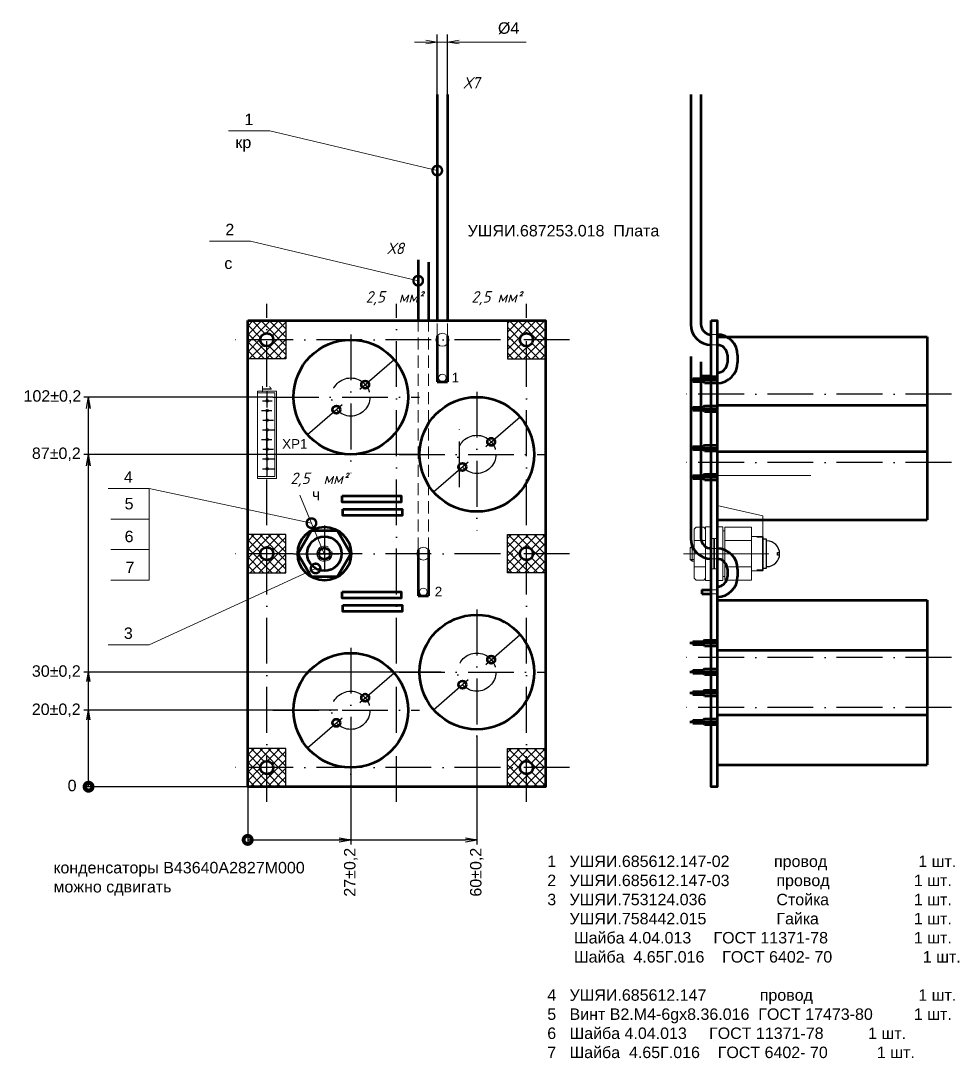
# Model space of a CAD drawing. Header units: millimetres. Extents: x 3219 to 51106, y -14166 to 2695.
# Drawn here: x 6094.6 to 6340.4, y 1671.7 to 1943.3 of the extents above; entities that cross this region are included whole.
import ezdxf

# ---------------------------------------------------------------- set-up
doc = ezdxf.new("R2010")
doc.units = ezdxf.units.MM
for name, pattern in [('ACAD_ISO10W100', [18, 12, -3, 0, -3]), ('SOLID', [0]), ('невидимая2', [4.762499999999999, 3.175, -1.5875])]:
    doc.linetypes.add(name, pattern=pattern)
doc.layers.get('0').update_dxf_attribs({"lineweight": 53})
doc.layers.add('02', color=7, linetype='Continuous')
for name, color, linetype, lineweight in [('1', 1, 'Continuous', 18), ('SLKTOP', 6, 'SOLID', 35), ('TONK', 3, 'Continuous', 20), ('TOP_ASSY', 10, 'Continuous', 35), ('невидим', 1, 'невидимая2', 18), ('Оси', 3, 'ACAD_ISO10W100', 25), ('Размеры', 2, 'Continuous', 18), ('текст', 4, 'Continuous', 20), ('Штриховка', 80, 'Continuous', 20)]:
    doc.layers.add(name, color=color, linetype=linetype, lineweight=lineweight)
doc.styles.add('Arial', font='arial.ttf', dxfattribs={"height": 3})
doc.styles.add('Arialc', font='arial.ttf')
doc.styles.add('ArialCr', font='arial.ttf', dxfattribs={"height": 2.5})
doc.styles.add('гост', font='GOST Common Italic.ttf')
doc.dimstyles.new('Arial', dxfattribs={"dimscale": 0, "dimtxt": 3, "dimasz": 3, "dimexe": 2, "dimexo": 0, "dimgap": 2, "dimtad": 1, "dimtoh": 1, "dimdec": 1, "dimrnd": 0.1, "dimzin": 9, "dimtxsty": 'Arial', "dimblk": 'OPEN', "dimcen": -3, "dimdle": 1.25, "dimclrd": 256, "dimclre": 256, "dimclrt": 256, "dimadec": 1, "dimazin": 2, "dimtfac": 1, "dimtdec": 1, "dimtmove": 0, "dimatfit": 3, "dimldrblk": 'DOTSMALL', "dimfxl": 2, "dimtvp": 1.5, "dimtolj": 1, "dimtzin": 1, "dimlwd": -1, "dimarcsym": 0})
doc.dimstyles.new('Basa', dxfattribs={"dimtxt": 3, "dimasz": 3, "dimexe": 1.25, "dimexo": 0, "dimgap": 0, "dimtad": 0, "dimjust": 4, "dimtoh": 1, "dimdec": 1, "dimtxsty": 'Arial', "dimblk1": 'DOTSMALL', "dimblk2": 'OPEN', "dimsah": 1, "dimcen": 2.5, "dimclrd": 256, "dimclre": 256, "dimclrt": 256, "dimadec": 0, "dimazin": 0, "dimtfac": 1, "dimtdec": 1, "dimtmove": 1, "dimatfit": 3, "dimldrblk": 'OPEN', "dimfxl": 1.25, "dimarcsym": 0})
pattern_1 = [(45, (9089.645757286118, 3867.229114750996), (-1.122532015133644, 1.122532015133644), []), (135, (9089.645757286118, 3867.229114750996), (-1.122532015133644, -1.122532015133644), [])]
pattern_2 = [(45, (9089.645757286118, 3923.229114750994), (-1.122532015133644, 1.122532015133644), []), (135, (9089.645757286118, 3923.229114750994), (-1.122532015133644, -1.122532015133644), [])]

# ---------------------------------------------------------------- blocks, each defined once
blk = doc.blocks.new('A$C94a32814')
for centre, radius in [((0, 0), 15), ((3.764356455604002, 3.272303790896785), 1), ((-3.773547901114057, -3.280295144952106), 1)]:
    blk.add_circle(centre, radius)
at = {"layer": 'Оси'}
for p, q in [((0, 16.38607259094715), (0, -19.90072114486247)), ((-11.32064370334206, -9.840885434857228), (11.32064370334149, 9.840885434857682)), ((-20.37286440934986, 0), (17.96892701182514, 0))]:
    blk.add_line(p, q, dxfattribs=at)
blk.add_circle((1.13686837721616e-13, 0), 5, dxfattribs=at)
blk = doc.blocks.new('A$C66CF5AB5')
blk.add_lwpolyline([(-3.464101615136315, 6), (-6.928203230272629, 0), (-3.464101615136315, -6), (3.464101615136315, -6), (6.928203230276267, 0), (3.464101615136315, 6)], close=True)
for radius in [7, 4.5, 1.499999999999818]:
    blk.add_circle((0, 0), radius)
at = {"layer": '1'}
blk.add_arc((0, 0), 2, 57.61570720692288, 16.37627834716819, dxfattribs=at)
at = {"layer": 'Оси'}
for p, q in [((0, 7.392037400509707), (0, -6.871049951738769)), ((-8.11339055631106, 0), (7.918295874485921, 0))]:
    blk.add_line(p, q, dxfattribs=at)
blk = doc.blocks.new('A$C7cf964cf')
for p, q in [((-22.39999999999964, 5), (-22.39999999999873, 0)), ((-22.39999999999964, 5), (0.4999999999990905, 5)), ((-22.39999999999964, 0), (-22.39999999999964, 5.000000000000909)), ((0.4999999999990905, 5), (-22.39999999999964, 5)), ((-21.89999999999964, 0), (-21.89999999999964, 4.5)), ((-9.094947017729282e-13, 4.5), (-21.89999999999964, 4.5)), ((0, 0), (-9.094947017729282e-13, 4.5)), ((0.5, 5), (0.5, 0)), ((0.5, 0), (0.4999999999990905, 5)), ((-22.39999999999964, 0), (0.5, 0)), ((0.5, 9.094947017729282e-13), (-22.39999999999964, 0))]:
    blk.add_line(p, q)
for centre in [(-19.86000000000058, 2.5), (-17.32000000000062, 2.5), (-14.78000000000065, 2.500000000000909), (-12.24000000000069, 2.500000000000909), (-9.700000000000728, 2.500000000000909), (-7.160000000000764, 2.500000000000909), (-4.6200000000008, 2.500000000000909), (-2.080000000000837, 2.500000000000909)]:
    blk.add_circle(centre, 0.35)
at = {"layer": 'Оси'}
for p, q in [((-19.85999999999967, 1.318943485676755), (-19.85999999999967, 3.859020325995516)), ((-17.32000000000062, 1.025886413465741), (-17.31999999999971, 3.761583515967686)), ((-14.77999999999975, 1.41675361682428), (-14.77999999999975, 4.152450719382614)), ((-12.23999999999978, 1.318943485675845), (-12.23999999999978, 4.445507791591808)), ((-9.700000000000728, 1.025886413466651), (-9.699999999999818, 3.761583515967686)), ((-7.159999999999854, 1.41675361682519), (-7.159999999999854, 4.152450719383523)), ((-4.619999999999891, 1.318943485676755), (-4.619999999999891, 4.445507791592718)), ((-2.079999999999927, 1.318943485676755), (-2.079999999999927, 4.445507791592718)), ((0, 2.500000000000909), (-22.39999999999964, 2.5))]:
    blk.add_line(p, q, dxfattribs=at)
at = {"style": 'Arialc'}
blk.add_text('1', height=2.5, dxfattribs=at).set_placement((-23.9616447606868, 1.177047099401534))
blk = doc.blocks.new('A$Ccc13bcba')
for p, q in [((-15, 0), (-15, 55)), ((-15, 55), (15, 55)), ((15, 0), (15, 55)), ((-15, 0), (15, 0)), ((-4.523547901114057, -3.300000000000182), (-4.523547901114171, 0)), ((-3.773547901114171, -7.113622990074873), (-3.773547901114171, 0)), ((-3.023547901114057, -3.299999999999727), (-3.023547901114057, 0)), ((3.014354899877276, -3.300000000000182), (3.014354899877162, 0)), ((4.514354899877162, -3.300000000000182), (4.514354899877162, 0)), ((3.764354899877048, -7.113622990075328), (3.764354899877048, -4.547473508864641e-13)), ((-4.523547901114171, -3.300000000000182), (-4.173547901114148, -3.664160587824426)), ((-4.173547901114034, -6.300000000000182), (-4.17354790111392, -3.664160587824881)), ((-3.023547901114171, -3.300000000000182), (-3.373547901114193, -3.664160587824426)), ((-3.37354790111408, -6.300000000000182), (-3.37354790111408, -3.664160587823972)), ((3.014354899877162, -3.300000000000182), (3.364354899877185, -3.664160587824426)), ((3.364354899877071, -6.299999999999727), (3.364354899877185, -3.664160587824426)), ((4.514354899877162, -3.300000000000182), (4.164354899877139, -3.664160587824426)), ((4.164354899877026, -6.299999999999727), (4.164354899877026, -3.664160587823517)), ((-4.17354790111392, -6.299999999999727), (-3.37354790111408, -6.300000000000182)), ((3.364354899877185, -6.299999999999272), (4.164354899877026, -6.299999999999727))]:
    blk.add_line(p, q)
at = {"layer": 'Оси'}
blk.add_line((0, 61.39365778584033), (0, -9.013120958115906), dxfattribs=at)
blk = doc.blocks.new('A$Cbe3a830f')
for p, q in [((-4.5, 12), (4.5, 12)), ((-4.5, 12), (-4.5, 9)), ((4.5, 12), (4.5, 9)), ((-6.928203230272629, 2.000000000000909), (-6.928203230272629, 9)), ((-6.928203230272629, 9), (6.928203230276267, 9)), ((-3.464101615136315, 2.000000000000909), (-3.464101615136315, 9)), ((3.464101615136315, 2), (3.464101615136315, 9)), ((6.928203230276267, 2), (6.928203230276267, 8.99999999999909)), ((-7, 1.500000000000909), (7, 1.5)), ((-7, 0), (-7, 1.500000000000909)), ((-7, 0), (-4, 0)), ((-6.928203230272629, 2.000000000000909), (6.928203230276267, 2)), ((-6, 2), (-6, 1.5)), ((-6, 1.5), (6, 1.5)), ((-4, -0.6999999999989086), (-4, 0)), ((-4, 0), (4, 0)), ((4, 0), (7, 0)), ((4, -0.6999999999989086), (4, 0)), ((6, 2), (6, 1.5)), ((7, 0), (7, 1.500000000000909)), ((-7, -1.499999999999091), (-4, -1.499999999999091)), ((-7, -1.5), (-7, -3)), ((-4, -0.6999999999998181), (4, -0.6999999999998181)), ((-4, -0.7999999999992724), (4, -0.7999999999992724)), ((-4, -0.8000000000001819), (-4, -1.5)), ((-4, -1.499999999999091), (4, -1.499999999999091)), ((4, -0.8000000000001819), (4, -1.5)), ((4, -1.5), (7, -1.5)), ((7, -1.5), (7, -3)), ((-7, -3), (7, -3)), ((-6.428203230272629, -3), (-6.928203230272629, -3.5)), ((-6.928203230276267, -5.499999999998181), (-6.928203230272629, -3.5)), ((-6.428203230272629, -3), (6.428203230276267, -3)), ((-3.464101615136315, -6), (-3.464101615136315, -3)), ((3.464101615136315, -6), (3.464101615136315, -3)), ((6.428203230276267, -3), (6.928203230276267, -3.5)), ((6.928203230276267, -5.5), (6.928203230276267, -3.5)), ((-6.428203230272629, -6), (-6.928203230272629, -5.5)), ((-6.428203230272629, -6), (6.428203230276267, -6)), ((-2, -6), (-2, -6.5)), ((-2, -6.5), (-1.5, -7)), ((-2, -6.5), (2, -6.5)), ((-1.5, -7), (1.5, -7)), ((2, -6.5), (1.5, -7)), ((2, -6), (2, -6.5)), ((6.428203230276267, -6), (6.928203230276267, -5.5))]:
    blk.add_line(p, q)
at = {"layer": '1'}
for p, q in [((-1.500000000003638, -6), (-1.5, -7)), ((1.5, -6), (1.5, -7))]:
    blk.add_line(p, q, dxfattribs=at)
at = {"layer": 'TONK'}
for p, q in [((0, 13.58194035105407), (0, -8.818465318065137)), ((0, 3.55675236946081), (0, -2.429230282361459)), ((0, -6.556752369461719), (0, -0.5707697176385409)), ((0, -1.748071146199436), (0, -6.614998217673929))]:
    blk.add_line(p, q, dxfattribs=at)
blk = doc.blocks.new('_DotSmall')
at = {"color": 0, "linetype": 'ByBlock', "const_width": 0.5}
blk.add_lwpolyline([(-0.0625, 0, 1), (0.0625, 0, 1)], format="xyb", close=True, dxfattribs=at)
blk = doc.blocks.new('_Open')
at = {"color": 0, "linetype": 'ByBlock', "lineweight": -2}
for p, q in [((-1, 0.1666666666666667), (0, 0)), ((-1, -0.1666666666666667), (0, 0)), ((0, 0), (-1, 0))]:
    blk.add_line(p, q, dxfattribs=at)
blk = doc.blocks.new('*D429')
at = {"layer": 'Defpoints', "color": 0, "transparency": 16777216}
for p in [(6206.397590088341, 1937.683824932488), (6203.697590088341, 1923.968156223472), (6206.397590088341, 1923.968156223472)]:
    blk.add_point(p, dxfattribs=at)
at = {"layer": 'Размеры', "lineweight": -2, "transparency": 16777216}
for p, q in [((6203.697590088341, 1923.968156223472), (6203.697590088341, 1939.683824932488)), ((6206.397590088341, 1923.968156223472), (6206.397590088341, 1939.683824932488))]:
    blk.add_line(p, q, dxfattribs=at)
at = {"layer": 'Размеры', "transparency": 16777216}
for p, q in [((6200.697590088341, 1937.683824932488), (6197.697590088341, 1937.683824932488)), ((6203.697590088341, 1937.683824932488), (6206.397590088341, 1937.683824932488)), ((6209.397590088341, 1937.683824932488), (6226.9996706457, 1937.683824932488))]:
    blk.add_line(p, q, dxfattribs=at)
at = {"layer": 'Размеры', "transparency": 16777216, "xscale": 3, "yscale": 3, "zscale": 3}
blk.add_blockref('_Open', (6203.697590088341, 1937.683824932488), dxfattribs=at)
at = {"layer": 'Размеры', "transparency": 16777216, "xscale": 3, "yscale": 3, "zscale": 3, "rotation": 180}
blk.add_blockref('_Open', (6206.397590088341, 1937.683824932488), dxfattribs=at)
at = {"layer": 'Размеры', "transparency": 16777216, "insert": (6222.390530127283, 1941.299445669187), "char_height": 3, "attachment_point": 5, "style": 'Arial'}
blk.add_mtext('\\A1;%%C4', dxfattribs=at)
blk = doc.blocks.new('*D430')
at = {"layer": 'Defpoints', "color": 0, "transparency": 16777216}
for p in [(6181.047590088339, 1755.918554354046), (6154.047590088344, 1742.775705249335), (6181.047590088339, 1728.858137861643)]:
    blk.add_point(p, dxfattribs=at)
at = {"layer": 'Размеры', "lineweight": -2, "transparency": 16777216}
for p, q in [((6181.047590088339, 1755.918554354046), (6181.047590088339, 1727.608137861643)), ((6154.047590088344, 1742.775705249335), (6154.047590088344, 1727.608137861643)), ((6154.047590088344, 1728.858137861643), (6178.047590088339, 1728.858137861643))]:
    blk.add_line(p, q, dxfattribs=at)
at = {"layer": 'Размеры', "lineweight": -2, "transparency": 16777216, "xscale": 3, "yscale": 3, "zscale": 3, "rotation": 180}
blk.add_blockref('_DotSmall', (6154.047590088344, 1728.858137861643), dxfattribs=at)
at = {"layer": 'Размеры', "lineweight": -2, "transparency": 16777216, "xscale": 3, "yscale": 3, "zscale": 3}
blk.add_blockref('_Open', (6181.047590088339, 1728.858137861643), dxfattribs=at)
at = {"layer": 'Размеры', "transparency": 16777216, "insert": (6181.047590088339, 1720.386105119487), "char_height": 3, "attachment_point": 5, "rotation": 90, "style": 'Arial'}
blk.add_mtext('27±0,2', dxfattribs=at)
blk = doc.blocks.new('*D431')
at = {"layer": 'Defpoints', "color": 0, "transparency": 16777216}
for p in [(6214.04759008834, 1756.114811824804), (6154.047590088344, 1742.775705249335), (6214.04759008834, 1728.858137861643)]:
    blk.add_point(p, dxfattribs=at)
at = {"layer": 'Размеры', "lineweight": -2, "transparency": 16777216}
for p, q in [((6214.04759008834, 1756.114811824804), (6214.04759008834, 1727.608137861643)), ((6154.047590088344, 1742.775705249335), (6154.047590088344, 1727.608137861643)), ((6154.047590088344, 1728.858137861643), (6211.04759008834, 1728.858137861643))]:
    blk.add_line(p, q, dxfattribs=at)
at = {"layer": 'Размеры', "lineweight": -2, "transparency": 16777216, "xscale": 3, "yscale": 3, "zscale": 3, "rotation": 180}
blk.add_blockref('_DotSmall', (6154.047590088344, 1728.858137861643), dxfattribs=at)
at = {"layer": 'Размеры', "lineweight": -2, "transparency": 16777216, "xscale": 3, "yscale": 3, "zscale": 3}
blk.add_blockref('_Open', (6214.04759008834, 1728.858137861643), dxfattribs=at)
at = {"layer": 'Размеры', "transparency": 16777216, "insert": (6214.04759008834, 1720.40349938961), "char_height": 3, "attachment_point": 5, "rotation": 90, "style": 'Arial'}
blk.add_mtext('60±0,2', dxfattribs=at)
blk = doc.blocks.new('*D432')
at = {"layer": 'Defpoints', "color": 0, "transparency": 16777216}
for p in [(6112.380516939851, 1772.775705249336), (6204.717163742009, 1772.775705249336), (6168.443082330759, 1742.775705249336)]:
    blk.add_point(p, dxfattribs=at)
at = {"layer": 'Размеры', "lineweight": -2, "transparency": 16777216}
for p, q in [((6204.717163742009, 1772.775705249336), (6111.130516939851, 1772.775705249336)), ((6112.380516939851, 1742.775705249336), (6112.380516939851, 1770.275705249336)), ((6168.443082330759, 1742.775705249336), (6111.130516939851, 1742.775705249336))]:
    blk.add_line(p, q, dxfattribs=at)
at = {"layer": 'Размеры', "lineweight": -2, "transparency": 16777216, "xscale": 2.5, "yscale": 2.5, "zscale": 2.5}
for name, p, rotation in [('_Open', (6112.380516939851, 1772.775705249336), 90), ('_DotSmall', (6112.380516939851, 1742.775705249336), 270)]:
    blk.add_blockref(name, p, dxfattribs=dict(at, rotation=rotation))
at = {"layer": 'Размеры', "transparency": 16777216, "insert": (6103.935087199059, 1772.775705249334), "char_height": 3, "attachment_point": 5, "style": 'Arial'}
blk.add_mtext('30±0,2', dxfattribs=at)
blk = doc.blocks.new('*D433')
at = {"layer": 'Defpoints', "color": 0, "transparency": 16777216}
for p in [(6112.380516939847, 1844.775705249336), (6160.674725678993, 1844.775705249336), (6168.443082330759, 1742.775705249336)]:
    blk.add_point(p, dxfattribs=at)
at = {"layer": 'Размеры', "lineweight": -2, "transparency": 16777216}
for p, q in [((6160.674725678993, 1844.775705249336), (6111.130516939847, 1844.775705249336)), ((6112.380516939847, 1742.775705249336), (6112.380516939847, 1841.775705249336)), ((6168.443082330759, 1742.775705249336), (6111.130516939847, 1742.775705249336))]:
    blk.add_line(p, q, dxfattribs=at)
at = {"layer": 'Размеры', "lineweight": -2, "transparency": 16777216, "xscale": 3, "yscale": 3, "zscale": 3}
for name, p, rotation in [('_Open', (6112.380516939847, 1844.775705249336), 90), ('_DotSmall', (6112.380516939847, 1742.775705249336), 270)]:
    blk.add_blockref(name, p, dxfattribs=dict(at, rotation=rotation))
at = {"layer": 'Размеры', "transparency": 16777216, "insert": (6102.909848454171, 1844.775705249334), "char_height": 3, "attachment_point": 5, "style": 'Arial'}
blk.add_mtext('102±0,2', dxfattribs=at)
blk = doc.blocks.new('*D434')
at = {"layer": 'Defpoints', "color": 0, "transparency": 16777216}
for p in [(6112.380516939847, 1829.775705249336), (6199.047590088344, 1829.775705249336), (6168.443082330759, 1742.775705249336)]:
    blk.add_point(p, dxfattribs=at)
at = {"layer": 'Размеры', "lineweight": -2, "transparency": 16777216}
for p, q in [((6199.047590088344, 1829.775705249336), (6111.130516939847, 1829.775705249336)), ((6112.380516939847, 1742.775705249336), (6112.380516939847, 1826.775705249336)), ((6168.443082330759, 1742.775705249336), (6111.130516939847, 1742.775705249336))]:
    blk.add_line(p, q, dxfattribs=at)
at = {"layer": 'Размеры', "lineweight": -2, "transparency": 16777216, "xscale": 3, "yscale": 3, "zscale": 3}
for name, p, rotation in [('_Open', (6112.380516939847, 1829.775705249336), 90), ('_DotSmall', (6112.380516939847, 1742.775705249336), 270)]:
    blk.add_blockref(name, p, dxfattribs=dict(at, rotation=rotation))
at = {"layer": 'Размеры', "transparency": 16777216, "insert": (6103.932017621974, 1829.775705249334), "char_height": 3, "attachment_point": 5, "style": 'Arial'}
blk.add_mtext('87±0,2', dxfattribs=at)
blk = doc.blocks.new('*D435')
at = {"layer": 'Defpoints', "color": 0, "transparency": 16777216}
for p in [(6112.380516939855, 1762.775705249338), (6177.64075957816, 1762.775705249338), (6168.443082330759, 1742.775705249338)]:
    blk.add_point(p, dxfattribs=at)
at = {"layer": 'Размеры', "lineweight": -2, "transparency": 16777216}
for p, q in [((6177.64075957816, 1762.775705249338), (6111.130516939855, 1762.775705249338)), ((6112.380516939855, 1742.775705249338), (6112.380516939855, 1760.275705249338)), ((6168.443082330759, 1742.775705249338), (6111.130516939855, 1742.775705249338))]:
    blk.add_line(p, q, dxfattribs=at)
at = {"layer": 'Размеры', "lineweight": -2, "transparency": 16777216, "xscale": 2.5, "yscale": 2.5, "zscale": 2.5}
for name, p, rotation in [('_Open', (6112.380516939855, 1762.775705249338), 90), ('_DotSmall', (6112.380516939855, 1742.775705249338), 270)]:
    blk.add_blockref(name, p, dxfattribs=dict(at, rotation=rotation))
at = {"layer": 'Размеры', "transparency": 16777216, "insert": (6103.908484197698, 1762.775705249336), "char_height": 3, "attachment_point": 5, "style": 'Arial'}
blk.add_mtext('20±0,2', dxfattribs=at)

msp = doc.modelspace()

# ---------------------------------------------------------------- hatches: boundary and pattern name
at = {"layer": 'Штриховка'}
h = msp.add_hatch(dxfattribs=at)
h.set_pattern_fill('ANSI37', color=256, scale=0.5)
h.set_pattern_definition(pattern_1)
edge = h.paths.add_edge_path()
edge.add_arc((6159.028555731005, 1859.833663836556), 1.758061631781663, 270.6203477906469, 347.9048462514971)
edge.add_arc((6159.028801228853, 1859.735852428958), 1.739954268887028, 351.0541156898918, 449.3812807079505)
edge.add_line((6159.047590088343, 1861.475705249335), (6159.047590088344, 1864.775705249335))
edge.add_line((6159.047590088344, 1864.775705249335), (6164.047590088343, 1864.775705249335))
edge.add_line((6164.047590088343, 1864.775705249335), (6164.047590088344, 1854.775705249335))
edge.add_line((6164.047590088344, 1854.775705249335), (6159.047590088344, 1854.775705249335))
edge.add_line((6159.047590088344, 1854.775705249335), (6159.047590088343, 1858.075705249335))
edge = h.paths.add_edge_path()
edge.add_line((6154.047590088345, 1864.775705249335), (6159.047590088344, 1864.775705249335))
edge.add_line((6159.047590088344, 1864.775705249335), (6159.047590088343, 1861.475705249335))
edge.add_arc((6159.066378947832, 1859.73585242896), 1.739954268883862, 450.6187192920207, 548.945884310211)
edge.add_arc((6159.058243690154, 1859.823410905712), 1.747738126998628, 191.8240632012778, 269.650742756501)
edge.add_line((6159.047590088343, 1858.075705249335), (6159.047590088344, 1854.775705249335))
edge.add_line((6159.047590088344, 1854.775705249335), (6154.047590088345, 1854.775705249335))
edge.add_line((6154.047590088345, 1854.775705249335), (6154.047590088345, 1864.775705249335))
h = msp.add_hatch(dxfattribs=at)
h.set_pattern_fill('ANSI37', color=256, scale=0.5)
h.set_pattern_definition(pattern_1)
edge = h.paths.add_edge_path()
edge.add_arc((6227.066624445677, 1859.833663836556), 1.758061631781663, 192.0951537485029, 269.379652209353, ccw=False)
edge.add_arc((6227.066378947829, 1859.735852428958), 1.739954268887028, 90.6187192920496, 188.9458843101082, ccw=False)
edge.add_line((6227.047590088339, 1861.475705249335), (6227.047590088338, 1864.775705249335))
edge.add_line((6227.047590088338, 1864.775705249335), (6222.047590088339, 1864.775705249335))
edge.add_line((6222.047590088339, 1864.775705249335), (6222.047590088338, 1854.775705249335))
edge.add_line((6222.047590088338, 1854.775705249335), (6227.047590088338, 1854.775705249335))
edge.add_line((6227.047590088338, 1854.775705249335), (6227.047590088339, 1858.075705249335))
edge = h.paths.add_edge_path()
edge.add_line((6232.047590088338, 1864.775705249335), (6227.047590088338, 1864.775705249335))
edge.add_line((6227.047590088338, 1864.775705249335), (6227.047590088339, 1861.475705249335))
edge.add_arc((6227.02880122885, 1859.73585242896), 1.739954268883862, -8.945884310211, 89.38128070797939, ccw=False)
edge.add_arc((6227.036936486528, 1859.823410905712), 1.747738126998628, 270.3492572434991, 348.1759367987222, ccw=False)
edge.add_line((6227.047590088339, 1858.075705249335), (6227.047590088338, 1854.775705249335))
edge.add_line((6227.047590088338, 1854.775705249335), (6232.047590088338, 1854.775705249335))
edge.add_line((6232.047590088338, 1854.775705249335), (6232.047590088338, 1864.775705249335))
h = msp.add_hatch(dxfattribs=at)
h.set_pattern_fill('ANSI37', color=256, scale=0.5)
h.set_pattern_definition(pattern_2)
edge = h.paths.add_edge_path()
edge.add_arc((6159.028555731006, 1803.717746662112), 1.758061631781663, 12.095153748502923, 89.37965220935308, ccw=False)
edge.add_arc((6159.028801228854, 1803.815558069711), 1.739954268887028, -89.38128070795051, 8.945884310108227, ccw=False)
edge.add_line((6159.047590088344, 1802.075705249334), (6159.047590088345, 1798.775705249333))
edge.add_line((6159.047590088345, 1798.775705249333), (6164.047590088344, 1798.775705249333))
edge.add_line((6164.047590088344, 1798.775705249333), (6164.047590088345, 1808.775705249333))
edge.add_line((6164.047590088345, 1808.775705249333), (6159.047590088345, 1808.775705249333))
edge.add_line((6159.047590088345, 1808.775705249333), (6159.047590088344, 1805.475705249333))
edge = h.paths.add_edge_path()
edge.add_line((6154.047590088346, 1798.775705249333), (6159.047590088345, 1798.775705249333))
edge.add_line((6159.047590088345, 1798.775705249333), (6159.047590088344, 1802.075705249334))
edge.add_arc((6159.066378947833, 1803.815558069708), 1.739954268883862, -188.945884310211, -90.61871929202073, ccw=False)
edge.add_arc((6159.058243690155, 1803.727999592957), 1.747738126998628, 90.34925724349898, 168.1759367987222, ccw=False)
edge.add_line((6159.047590088344, 1805.475705249333), (6159.047590088345, 1808.775705249333))
edge.add_line((6159.047590088345, 1808.775705249333), (6154.047590088346, 1808.775705249333))
edge.add_line((6154.047590088346, 1808.775705249333), (6154.047590088346, 1798.775705249333))
h = msp.add_hatch(dxfattribs=at)
h.set_pattern_fill('ANSI37', color=256, scale=0.5)
h.set_pattern_definition(pattern_2)
edge = h.paths.add_edge_path()
edge.add_arc((6227.066624445678, 1803.717746662112), 1.758061631781663, 90.62034779064695, 167.9048462514971)
edge.add_arc((6227.06637894783, 1803.815558069711), 1.739954268887028, 171.0541156898918, 269.3812807079504)
edge.add_line((6227.04759008834, 1802.075705249334), (6227.047590088339, 1798.775705249333))
edge.add_line((6227.047590088339, 1798.775705249333), (6222.04759008834, 1798.775705249333))
edge.add_line((6222.04759008834, 1798.775705249333), (6222.047590088339, 1808.775705249333))
edge.add_line((6222.047590088339, 1808.775705249333), (6227.047590088339, 1808.775705249333))
edge.add_line((6227.047590088339, 1808.775705249333), (6227.04759008834, 1805.475705249333))
edge = h.paths.add_edge_path()
edge.add_line((6232.047590088338, 1798.775705249333), (6227.047590088339, 1798.775705249333))
edge.add_line((6227.047590088339, 1798.775705249333), (6227.04759008834, 1802.075705249334))
edge.add_arc((6227.028801228851, 1803.815558069708), 1.739954268883862, 270.6187192920206, 368.945884310211)
edge.add_arc((6227.036936486529, 1803.727999592957), 1.747738126998628, 11.8240632012778, 89.65074275650093)
edge.add_line((6227.04759008834, 1805.475705249333), (6227.047590088339, 1808.775705249333))
edge.add_line((6227.047590088339, 1808.775705249333), (6232.047590088338, 1808.775705249333))
edge.add_line((6232.047590088338, 1808.775705249333), (6232.047590088338, 1798.775705249333))
h = msp.add_hatch(dxfattribs=at)
h.set_pattern_fill('ANSI37', color=256, scale=0.5)
h.set_pattern_definition(pattern_1)
edge = h.paths.add_edge_path()
edge.add_arc((6159.028555731005, 1747.717746662114), 1.758061631781663, 12.095153748502923, 89.37965220935308, ccw=False)
edge.add_arc((6159.028801228853, 1747.815558069713), 1.739954268887028, -89.38128070795051, 8.945884310108227, ccw=False)
edge.add_line((6159.047590088343, 1746.075705249335), (6159.047590088344, 1742.775705249335))
edge.add_line((6159.047590088344, 1742.775705249335), (6164.047590088343, 1742.775705249335))
edge.add_line((6164.047590088343, 1742.775705249335), (6164.047590088344, 1752.775705249335))
edge.add_line((6164.047590088344, 1752.775705249335), (6159.047590088344, 1752.775705249335))
edge.add_line((6159.047590088344, 1752.775705249335), (6159.047590088343, 1749.475705249335))
edge = h.paths.add_edge_path()
edge.add_line((6154.047590088345, 1742.775705249335), (6159.047590088344, 1742.775705249335))
edge.add_line((6159.047590088344, 1742.775705249335), (6159.047590088343, 1746.075705249335))
edge.add_arc((6159.066378947832, 1747.81555806971), 1.739954268883862, -188.945884310211, -90.61871929202073, ccw=False)
edge.add_arc((6159.058243690154, 1747.727999592958), 1.747738126998628, 90.34925724349898, 168.1759367987222, ccw=False)
edge.add_line((6159.047590088343, 1749.475705249335), (6159.047590088344, 1752.775705249335))
edge.add_line((6159.047590088344, 1752.775705249335), (6154.047590088345, 1752.775705249335))
edge.add_line((6154.047590088345, 1752.775705249335), (6154.047590088345, 1742.775705249335))
h = msp.add_hatch(dxfattribs=at)
h.set_pattern_fill('ANSI37', color=256, scale=0.5)
h.set_pattern_definition(pattern_1)
edge = h.paths.add_edge_path()
edge.add_arc((6227.066624445677, 1747.717746662114), 1.758061631781663, 90.62034779064695, 167.9048462514971)
edge.add_arc((6227.066378947829, 1747.815558069713), 1.739954268887028, 171.0541156898918, 269.3812807079504)
edge.add_line((6227.047590088339, 1746.075705249335), (6227.047590088338, 1742.775705249335))
edge.add_line((6227.047590088338, 1742.775705249335), (6222.047590088339, 1742.775705249335))
edge.add_line((6222.047590088339, 1742.775705249335), (6222.047590088338, 1752.775705249335))
edge.add_line((6222.047590088338, 1752.775705249335), (6227.047590088338, 1752.775705249335))
edge.add_line((6227.047590088338, 1752.775705249335), (6227.047590088339, 1749.475705249335))
edge = h.paths.add_edge_path()
edge.add_line((6232.047590088338, 1742.775705249335), (6227.047590088338, 1742.775705249335))
edge.add_line((6227.047590088338, 1742.775705249335), (6227.047590088339, 1746.075705249335))
edge.add_arc((6227.02880122885, 1747.81555806971), 1.739954268883862, 270.6187192920206, 368.945884310211)
edge.add_arc((6227.036936486528, 1747.727999592958), 1.747738126998628, 11.8240632012778, 89.65074275650093)
edge.add_line((6227.047590088339, 1749.475705249335), (6227.047590088338, 1752.775705249335))
edge.add_line((6227.047590088338, 1752.775705249335), (6232.047590088338, 1752.775705249335))
edge.add_line((6232.047590088338, 1752.775705249335), (6232.047590088338, 1742.775705249335))

# ---------------------------------------------------------------- linework, layer by layer
for p, q in [((6203.697590088341, 1923.968156223472), (6203.697590088341, 1864.775705249335)), ((6206.397590088341, 1923.968156223472), (6206.397590088341, 1864.775705249335)), ((6270.059548701241, 1923.968156223472), (6270.059548701241, 1863.825705249335)), ((6272.75954870124, 1923.968156223472), (6272.75954870124, 1863.825705249335)), ((6198.69759008834, 1880.662843310165), (6198.69759008834, 1864.775705249335)), ((6201.39759008834, 1880.055788128201), (6201.39759008834, 1864.775705249335)), ((6203.697590088341, 1860.808904165324), (6203.697590088341, 1848.775705249335)), ((6206.397590088341, 1860.808904165325), (6206.397590088341, 1848.775705249335)), ((6270.05954870124, 1855.370659320958), (6270.05954870124, 1807.825705249334)), ((6279.65954870124, 1855.725705249335), (6279.65954870124, 1853.825705249335)), ((6282.35954870124, 1855.725705249335), (6282.359548701239, 1853.825705249335)), ((6272.75954870124, 1853.984404025583), (6272.75954870124, 1807.825705249334)), ((6272.95954870124, 1850.325705249335), (6275.45954870124, 1850.325705249335)), ((6272.95954870124, 1850.325705249335), (6272.95954870124, 1849.264640645809)), ((6203.697590088341, 1848.775705249335), (6206.397590088341, 1848.775705249335)), ((6272.95954870124, 1849.264640645809), (6275.45954870124, 1849.264640645809)), ((6198.69759008834, 1804.808904165323), (6198.69759008834, 1792.775705249334)), ((6201.39759008834, 1804.808904165324), (6201.39759008834, 1792.775705249334)), ((6279.659548701239, 1799.725705249334), (6279.659548701239, 1797.825705249334)), ((6282.359548701239, 1799.725705249334), (6282.359548701238, 1797.825705249334)), ((6198.69759008834, 1792.775705249334), (6201.39759008834, 1792.775705249334)), ((6272.959548701239, 1794.325705249334), (6275.459548701239, 1794.325705249334)), ((6272.959548701239, 1794.325705249334), (6272.959548701239, 1793.264640645808)), ((6272.959548701239, 1793.264640645808), (6275.459548701239, 1793.264640645808))]:
    msp.add_line(p, q)
for points in [[(6154.047590088339, 1864.775705249335), (6232.047590088339, 1864.775705249335), (6232.047590088339, 1742.775705249335), (6154.047590088339, 1742.775705249335)], [(6275.45954870124, 1864.775705249333), (6276.95954870124, 1864.775705249333), (6276.95954870124, 1742.775705249333), (6275.45954870124, 1742.775705249333)], [(6178.781456319682, 1818.892066845867), (6194.281456319682, 1818.892066845867), (6194.281456319682, 1817.242066845867), (6178.781456319682, 1817.242066845867)], [(6178.9739520343, 1815.425705249334), (6194.4739520343, 1815.425705249334), (6194.4739520343, 1813.775705249334), (6178.9739520343, 1813.775705249334)], [(6178.781456319682, 1793.775705249334), (6194.281456319682, 1793.775705249334), (6194.281456319682, 1792.125705249335), (6178.781456319682, 1792.125705249335)], [(6178.9739520343, 1790.309343652802), (6194.4739520343, 1790.309343652802), (6194.4739520343, 1788.659343652802), (6178.9739520343, 1788.659343652802)]]:
    msp.add_lwpolyline(points, close=True)
for centre in [(6159.047590088343, 1859.775705249335), (6227.047590088339, 1859.775705249335), (6159.047590088344, 1803.775705249333), (6227.04759008834, 1803.775705249333), (6159.047590088343, 1747.775705249335), (6227.047590088339, 1747.775705249335)]:
    msp.add_circle(centre, 1.7)
for centre, radius, start, end in [((6275.45954870124, 1863.825705249335), 5.4, 180, 270), ((6275.45954870124, 1863.825705249335), 2.7, 180, 270), ((6276.95954870124, 1855.725705249335), 5.4, 0, 90), ((6276.95954870124, 1855.725705249335), 2.7, 0, 90), ((6276.95954870124, 1853.825705249335), 2.7, 270, 0), ((6276.95954870124, 1853.825705249335), 5.4, 270, 0), ((6275.459548701239, 1807.825705249334), 5.4, 180, 270), ((6275.459548701239, 1807.825705249334), 2.7, 180, 270), ((6276.959548701239, 1799.725705249334), 5.4, 0, 90), ((6276.959548701239, 1799.725705249334), 2.7, 0, 90), ((6276.959548701239, 1797.825705249334), 2.7, 270, 0), ((6276.959548701239, 1797.825705249334), 5.4, 270, 0)]:
    msp.add_arc(centre, radius, start, end)
at = {"layer": '02'}
for p, q in [((6292.802103342837, 1803.425799600686), (6292.802103342837, 1804.057010806927)), ((6292.802103342837, 1804.053068279536), (6293.30735337695, 1804.053068279536)), ((6293.297509478393, 1803.425799600686), (6292.802103342837, 1803.425799600686))]:
    msp.add_line(p, q, dxfattribs=at)
msp.add_arc((6289.980181546292, 1803.753375817666), 3.378353008092063, 270, 90, dxfattribs=at)
at = {"layer": 'SLKTOP'}
for p, q in [((6288.986878876458, 1808.161763242428), (6287.401745212681, 1808.161763242428)), ((6288.95954870124, 1799.409514381837), (6288.95954870124, 1808.141896116828)), ((6288.986878876458, 1799.436765001953), (6287.401745212681, 1799.436765001953))]:
    msp.add_line(p, q, dxfattribs=at)
at = {"layer": 'TOP_ASSY', "linetype": 'SOLID', "lineweight": 25, "ltscale": 3}
for p, q in [((6289.939038066889, 1807.609354581858), (6289.010170114333, 1807.609354581858)), ((6289.939038066889, 1799.959325590035), (6289.939038066889, 1807.609354581858)), ((6288.974444619647, 1799.959325590035), (6289.939038066889, 1799.959325590035))]:
    msp.add_line(p, q, dxfattribs=at)
at = {"layer": 'невидим'}
for p, q in [((6198.69759008834, 1804.808904165322), (6198.69759008834, 1864.775705249335)), ((6201.39759008834, 1804.808904165322), (6201.39759008834, 1864.775705249335)), ((6203.697590088341, 1860.808904165323), (6203.697590088341, 1864.775705249335)), ((6206.397590088341, 1860.808904165323), (6206.397590088341, 1864.775705249335))]:
    msp.add_line(p, q, dxfattribs=at)
at = {"layer": 'Оси'}
for p, q in [((6159.047590088343, 1738.809782978433), (6159.047590088345, 1869.202580887411)), ((6193.047590088339, 1738.809782978434), (6193.047590088341, 1869.202580887412)), ((6227.047590088338, 1738.809782978433), (6227.04759008834, 1869.202580887411)), ((6238.334612443933, 1859.775705249335), (6149.620714450261, 1859.775705249337)), ((6209.524422891185, 1821.167668184449), (6209.524422891185, 1837.615176057248)), ((6238.334612443934, 1803.775705249333), (6149.620714450262, 1803.775705249335)), ((6238.334612443933, 1747.775705249335), (6149.620714450261, 1747.775705249337))]:
    msp.add_line(p, q, dxfattribs=at)
for points in [[(6154.047590088344, 1864.775705249335), (6164.047590088343, 1864.775705249335), (6164.047590088343, 1854.775705249335), (6154.047590088344, 1854.775705249335)], [(6232.047590088338, 1864.775705249335), (6222.047590088339, 1864.775705249335), (6222.047590088339, 1854.775705249335), (6232.047590088338, 1854.775705249335)], [(6154.047590088345, 1798.775705249333), (6164.047590088344, 1798.775705249333), (6164.047590088344, 1808.775705249333), (6154.047590088345, 1808.775705249333)], [(6232.047590088339, 1798.775705249333), (6222.04759008834, 1798.775705249333), (6222.04759008834, 1808.775705249333), (6232.047590088339, 1808.775705249333)], [(6154.047590088344, 1742.775705249335), (6164.047590088343, 1742.775705249335), (6164.047590088343, 1752.775705249335), (6154.047590088344, 1752.775705249335)], [(6232.047590088338, 1742.775705249335), (6222.047590088339, 1742.775705249335), (6222.047590088339, 1752.775705249335), (6232.047590088338, 1752.775705249335)]]:
    msp.add_lwpolyline(points, close=True, dxfattribs=at)
at = {"layer": 'Размеры'}
for p, q in [((6275.45954870124, 1861.125705249335), (6276.95954870124, 1861.125705249335)), ((6275.45954870124, 1858.425705249335), (6276.95954870124, 1858.425705249335)), ((6275.45954870124, 1850.325705249335), (6276.95954870124, 1850.325705249335)), ((6275.45954870124, 1849.264640645809), (6276.95954870124, 1849.264640645809)), ((6271.102818348967, 1824.195849418119), (6301.533751065783, 1824.195849418119)), ((6128.223044005766, 1820.835726967468), (6128.223044005766, 1812.835726967468)), ((6118.223044005766, 1812.835726967468), (6128.223044005766, 1812.835726967468)), ((6128.223044005766, 1812.835726967468), (6128.223044005766, 1804.835726967468)), ((6118.223044005766, 1804.835726967468), (6128.223044005766, 1804.835726967468)), ((6128.223044005766, 1804.835726967468), (6128.223044005766, 1796.835726967468)), ((6275.459548701239, 1805.125705249334), (6276.959548701239, 1805.125705249334)), ((6275.459548701239, 1802.425705249334), (6276.959548701239, 1802.425705249334)), ((6118.223044005766, 1796.835726967468), (6128.223044005766, 1796.835726967468)), ((6275.459548701239, 1794.325705249334), (6276.959548701239, 1794.325705249334)), ((6275.459548701239, 1793.264640645808), (6276.959548701239, 1793.264640645808))]:
    msp.add_line(p, q, dxfattribs=at)
for points in [[(6174.047590088345, 1803.775705249335), (6167.711599911758, 1819.122494008794)], [(6288.974444619647, 1799.959325590035), (6288.974444619647, 1813.69609489629), (6276.959548701241, 1816.39346166263)]]:
    msp.add_lwpolyline(points, dxfattribs=at)
for centre, radius in [((6205.047590088341, 1859.775705249335), 1.7), ((6205.047590088341, 1849.775705249335), 1), ((6200.04759008834, 1803.775705249334), 1.7), ((6200.04759008834, 1793.775705249334), 1)]:
    msp.add_circle(centre, radius, dxfattribs=at)

# ---------------------------------------------------------------- block references
for name, p in [('A$C94a32814', (6181.047590088339, 1844.775705249335)), ('A$C94a32814', (6214.04759008834, 1829.775705249335)), ('A$C66CF5AB5', (6174.145137429257, 1803.775705249335)), ('A$C94a32814', (6214.04759008834, 1772.775705249335)), ('A$C94a32814', (6181.047590088339, 1762.775705249335))]:
    msp.add_blockref(name, p)
at = {"rotation": 270}
for p in [(6276.95954870124, 1845.491092744694), (6276.95954870124, 1827.635703448082), (6276.95954870124, 1776.634124850498), (6276.95954870124, 1763.537267558508)]:
    msp.add_blockref('A$Ccc13bcba', p, dxfattribs=at)
at = {"layer": 'Размеры', "rotation": 270}
for name, p in [('A$C7cf964cf', (6156.635363181362, 1823.940907436619)), ('A$Cbe3a830f', (6276.95954870124, 1803.775705249333))]:
    msp.add_blockref(name, p, dxfattribs=at)

# ---------------------------------------------------------------- texts
for s, insert, char_height, width, attachment_point, style in [('1', (6154.36941967938, 1917.452257192514), 3, 10.87432640139014, 5, 'Arial'), ('кр', (6152.915114859068, 1910.995379974769), 3, 10.87432640139014, 5, 'Arial'), ('2', (6149.369419679379, 1888.630601136067), 3, 10.87432640139014, 5, 'Arial'), ('с', (6148.979726316822, 1879.777586839331), 3, 10.87432640139014, 5, 'Arial'), ('1', (6208.452422822618, 1849.895067358268), 2.5, 8.794720041879373, 5, 'Arial'), ('XР1', (6166.381676784433, 1832.514408402663), 2.5, 13.8000903923371, 5, 'ArialCr'), ('4', (6122.785880805071, 1823.852363838502), 3, 10.87432640139014, 5, 'Arial'), ('ч', (6171.957672524622, 1819.274277713785), 3, 10.87432640139014, 5, 'Arial'), ('5', (6122.987908188913, 1816.848478220615), 3, 10.87432640139014, 5, 'Arial'), ('6', (6122.987908188913, 1808.261699778705), 3, 10.87432640139014, 5, 'Arial'), ('7', (6123.223040900387, 1800.18686345935), 3, 10.87432640139014, 5, 'Arial'), ('2', (6204.024383373817, 1793.851132688107), 2.5, 8.794720041879373, 5, 'Arial'), ('3', (6122.785880805071, 1782.933869933107), 3, 10.87432640139014, 5, 'Arial'), ('\\P1   УШЯИ.685612.147-02          провод ^I       ^I 1 шт.\\P2   УШЯИ.685612.147-03       ^Iпровод ^I      ^I1 шт.\\P3   УШЯИ.753124.036          ^IСтойка   ^I    ^I1 шт.\\P     УШЯИ.758442.015^I^IГайка^I^I^I1 шт.\\P      Шайба 4.04.013     ГОСТ 11371-78          ^I1 шт.\\P      Шайба  4.65Г.016    ГОСТ 6402- 70         ^I  1 шт.\\P\\P4   УШЯИ.685612.147            провод        ^I^I 1 шт.\\P5   Винт В2.М4-6gх8.36.016  ГОСТ 17473-80     ^I1 шт.\\P6   Шайба 4.04.013     ГОСТ 11371-78          ^I1 шт.\\P7   Шайба  4.65Г.016    ГОСТ 6402- 70         ^I  1 шт.\\P\\P ', (6232.507329849243, 1729.755462363764), 3, 154.0838325258808, 1, 'Arial')]:
    msp.add_mtext(s, dxfattribs=dict(insert=insert, char_height=char_height, width=width, attachment_point=attachment_point, style=style))
at = {"insert": (6103.184527268815, 1723.092992593936), "char_height": 3, "attachment_point": 1, "style": 'Arial'}
msp.add_mtext('конденсаторы B43640A2827M000\\Pможно сдвигать\\P\\P\\P\\P  ', dxfattribs=at)
at = {"layer": 'TONK', "char_height": 3, "attachment_point": 4, "style": 'гост'}
for s, insert, width in [('2,5  мм²', (6184.948198503007, 1870.65058451253), 19.1432713191025), ('2,5 мм²', (6212.624547699299, 1870.65058451253), 17.86813385610003), ('2,5  мм²', (6165.253808449903, 1823.170745280217), 19.1432713191025)]:
    msp.add_mtext(s, dxfattribs=dict(at, insert=insert, width=width))
at = {"layer": 'Размеры', "style": 'Arialc'}
msp.add_text('УШЯИ.687253.018  Плата ', height=3, dxfattribs=at).set_placement((6211.639530369503, 1886.818193769834))
at = {"layer": 'Размеры', "extrusion": (0, 0, -1), "insert": (6109.225958745023, 1744.590640660896), "char_height": 3, "width": 2.795527068898082, "attachment_point": 1, "text_direction": (-1, 0, 0), "style": 'Arial'}
msp.add_mtext('0', dxfattribs=at)
at = {"layer": 'текст', "char_height": 3, "width": 25.00000000000004, "attachment_point": 5, "style": 'гост'}
for s, insert in [('Х7', (6212.673982175103, 1927.020148167177)), ('Х8', (6192.766399860171, 1883.678532858272))]:
    msp.add_mtext(s, dxfattribs=dict(at, insert=insert))

# ---------------------------------------------------------------- dimensions: what is measured, and where the dimension line sits
at = {"layer": 'Размеры'}
dim = msp.add_linear_dim(base=(6206.397590088341, 1937.683824932488), p1=(6203.697590088341, 1923.968156223472), p2=(6206.397590088341, 1923.968156223472), text='%%C4', dimstyle='Arial', override={"dimscale": 1}, dxfattribs=at)
dim.commit()
dim.dimension.update_dxf_attribs({"geometry": '*D429', "text_midpoint": (6222.390530127283, 1937.683824932488), "dimtype": 160})
for base, p1, p2, override, picture, middle in [((6112.380516939847, 1844.775705249336), (6168.443082330756, 1742.775705249335), (6160.674725678989, 1844.775705249335), {"dimgap": 1, "dimtol": 1, "dimlim": 0, "dimtp": 0.2, "dimtm": 0.2}, '*D433', (6102.909848454171, 1844.775705249334)), ((6112.380516939847, 1829.775705249336), (6168.443082330756, 1742.775705249335), (6199.04759008834, 1829.775705249335), {"dimgap": 1, "dimtol": 1, "dimlim": 0, "dimtp": 0.2, "dimtm": 0.2}, '*D434', (6103.932017621974, 1829.775705249334)), ((6112.380516939851, 1772.775705249336), (6168.443082330756, 1742.775705249335), (6204.717163742005, 1772.775705249335), {"dimasz": 2.5, "dimgap": 1, "dimtol": 1, "dimlim": 0, "dimtp": 0.2, "dimtm": 0.2}, '*D432', (6103.935087199059, 1772.775705249334)), ((6112.380516939855, 1762.775705249338), (6168.443082330756, 1742.775705249337), (6177.640759578157, 1762.775705249337), {"dimasz": 2.5, "dimgap": 1, "dimtol": 1, "dimlim": 0, "dimtp": 0.2, "dimtm": 0.2}, '*D435', (6103.908484197698, 1762.775705249336))]:
    dim = msp.add_linear_dim(base=base, p1=p1, p2=p2, angle=90, dimstyle='Basa', override=override, dxfattribs=at)
    dim.commit()
    dim.dimension.update_dxf_attribs({"geometry": picture, "text_midpoint": middle})
for base, p2, picture, middle in [((6214.04759008834, 1728.858137861643), (6214.04759008834, 1756.114811824804), '*D431', (6214.04759008834, 1720.40349938961)), ((6181.047590088339, 1728.858137861643), (6181.047590088339, 1755.918554354046), '*D430', (6181.047590088339, 1720.386105119487))]:
    dim = msp.add_linear_dim(base=base, p1=(6154.047590088344, 1742.775705249335), p2=p2, dimstyle='Basa', override={"dimgap": 1, "dimtol": 1, "dimlim": 0, "dimtp": 0.2, "dimtm": 0.2}, dxfattribs=at)
    dim.commit()
    dim.dimension.update_dxf_attribs({"geometry": picture, "text_midpoint": middle})

# ---------------------------------------------------------------- leaders
for points in [[(6203.697590088341, 1904.049723628961), (6159.806582880075, 1914.435620321479), (6149.063355941194, 1914.435620321479)], [(6198.69759008834, 1875.228067572514), (6154.806582880075, 1885.613964265032), (6144.063355941194, 1885.613964265032)], [(6170.748089661307, 1811.767626741356), (6128.223044005766, 1820.835726967468), (6117.479817066885, 1820.835726967468)], [(6171.832349262259, 1799.915522495295), (6128.223044005766, 1779.917233062072), (6117.479817066885, 1779.917233062072)], [(6112.380516939825, 1742.775705249339), (6168.443082330756, 1742.775705249335)], [(6154.047590088345, 1728.858137861643), (6174.536743887014, 1728.858137861643)]]:
    msp.add_leader(points, dimstyle='Arial', override={"dimscale": 1, "dimasz": 5, "dimtad": 0}, dxfattribs=at)

doc.saveas('drawing.dxf')
